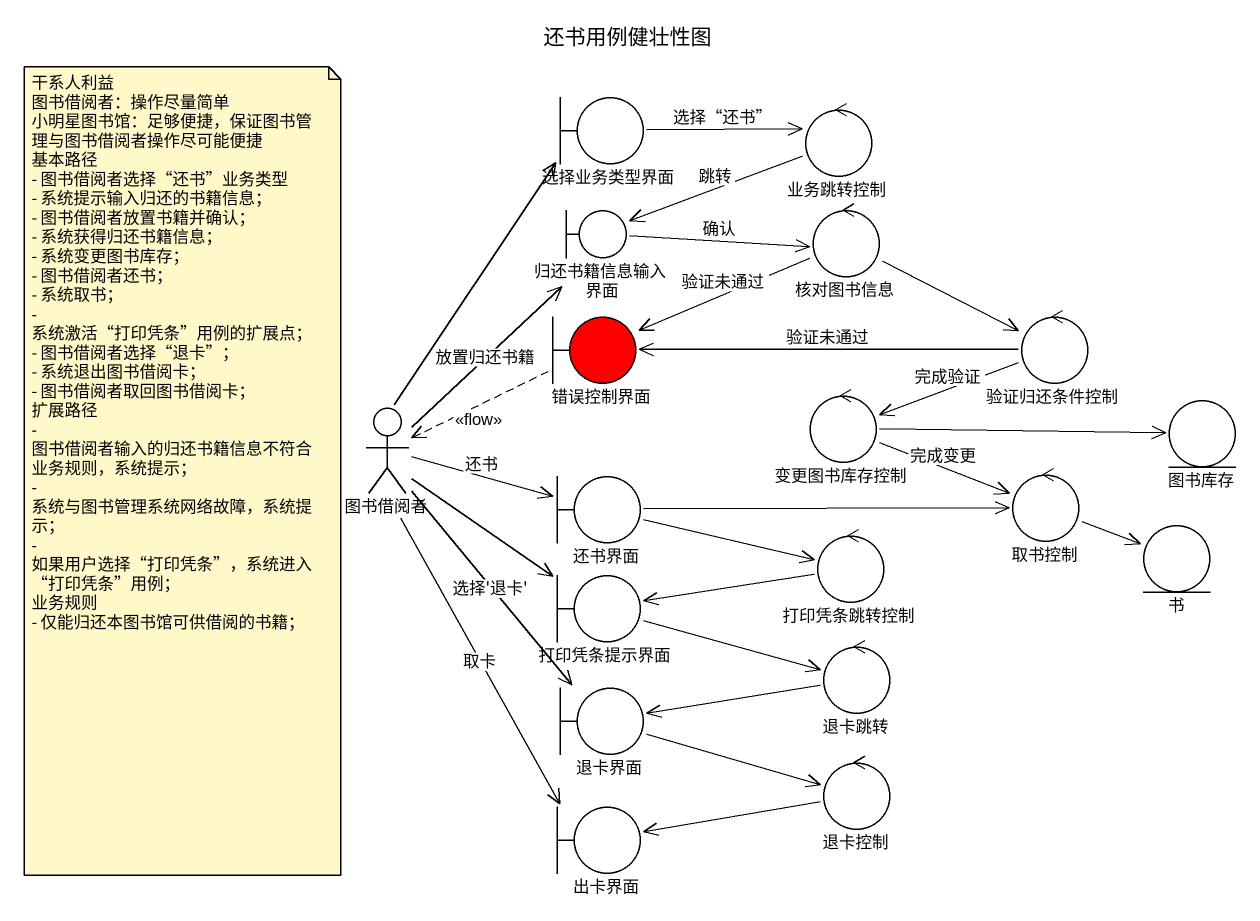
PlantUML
@startuml
title 还书用例健壮性图
boundary 选择业务类型界面
control 业务跳转控制
boundary 归还书籍信息输入界面
control 核对图书信息
boundary 错误控制界面 #FF0000
control 验证归还条件控制
actor 图书借阅者
control 变更图书库存控制
entity 图书库存
boundary 还书界面
control 取书控制
boundary 打印凭条提示界面
control 打印凭条跳转控制
entity 书
control 退卡跳转
boundary 退卡界面
control 退卡控制
boundary 出卡界面
选择业务类型界面 -right-> 业务跳转控制 : 选择“还书”
业务跳转控制 -left-> 归还书籍信息输入界面 : 跳转
归还书籍信息输入界面 -right-> 核对图书信息 : 确认
核对图书信息 -left-> 错误控制界面 : 验证未通过
核对图书信息 -right-> 验证归还条件控制
错误控制界面 .left.> 图书借阅者 : <<flow>>
验证归还条件控制 -left-> 错误控制界面 : 验证未通过
验证归还条件控制 -left-> 变更图书库存控制 : 完成验证
图书借阅者 -up-> 选择业务类型界面
图书借阅者 -up-> 归还书籍信息输入界面 : 放置归还书籍
图书借阅者 -right-> 还书界面 : 还书
图书借阅者 --> 打印凭条提示界面
图书借阅者 --> 退卡界面 : 选择'退卡'
图书借阅者 --> 出卡界面 : 取卡
变更图书库存控制 -right-> 图书库存
变更图书库存控制 -right-> 取书控制 : 完成变更
还书界面 -right-> 取书控制
还书界面 -right-> 打印凭条跳转控制
取书控制 -right-> 书
打印凭条提示界面 -right-> 退卡跳转
打印凭条跳转控制 -left-> 打印凭条提示界面
退卡跳转 -left-> 退卡界面
退卡界面 -right-> 退卡控制
退卡控制 -left-> 出卡界面
note as N1
  干系人利益
  图书借阅者：操作尽量简单
  小明星图书馆：足够便捷，保证图书管理与图书借阅者操作尽可能便捷
  基本路径
  - 图书借阅者选择“还书”业务类型
  - 系统提示输入归还的书籍信息；
  - 图书借阅者放置书籍并确认；
  - 系统获得归还书籍信息；
  - 系统变更图书库存；
  - 图书借阅者还书；
  - 系统取书；
  - 系统激活“打印凭条”用例的扩展点；
  - 图书借阅者选择“退卡”；
  - 系统退出图书借阅卡；
  - 图书借阅者取回图书借阅卡；
  扩展路径
  - 图书借阅者输入的归还书籍信息不符合业务规则，系统提示；
  - 系统与图书管理系统网络故障，系统提示；
  - 如果用户选择“打印凭条”，系统进入“打印凭条”用例；
  业务规则
  - 仅能归还本图书馆可供借阅的书籍；
end note
@enduml
